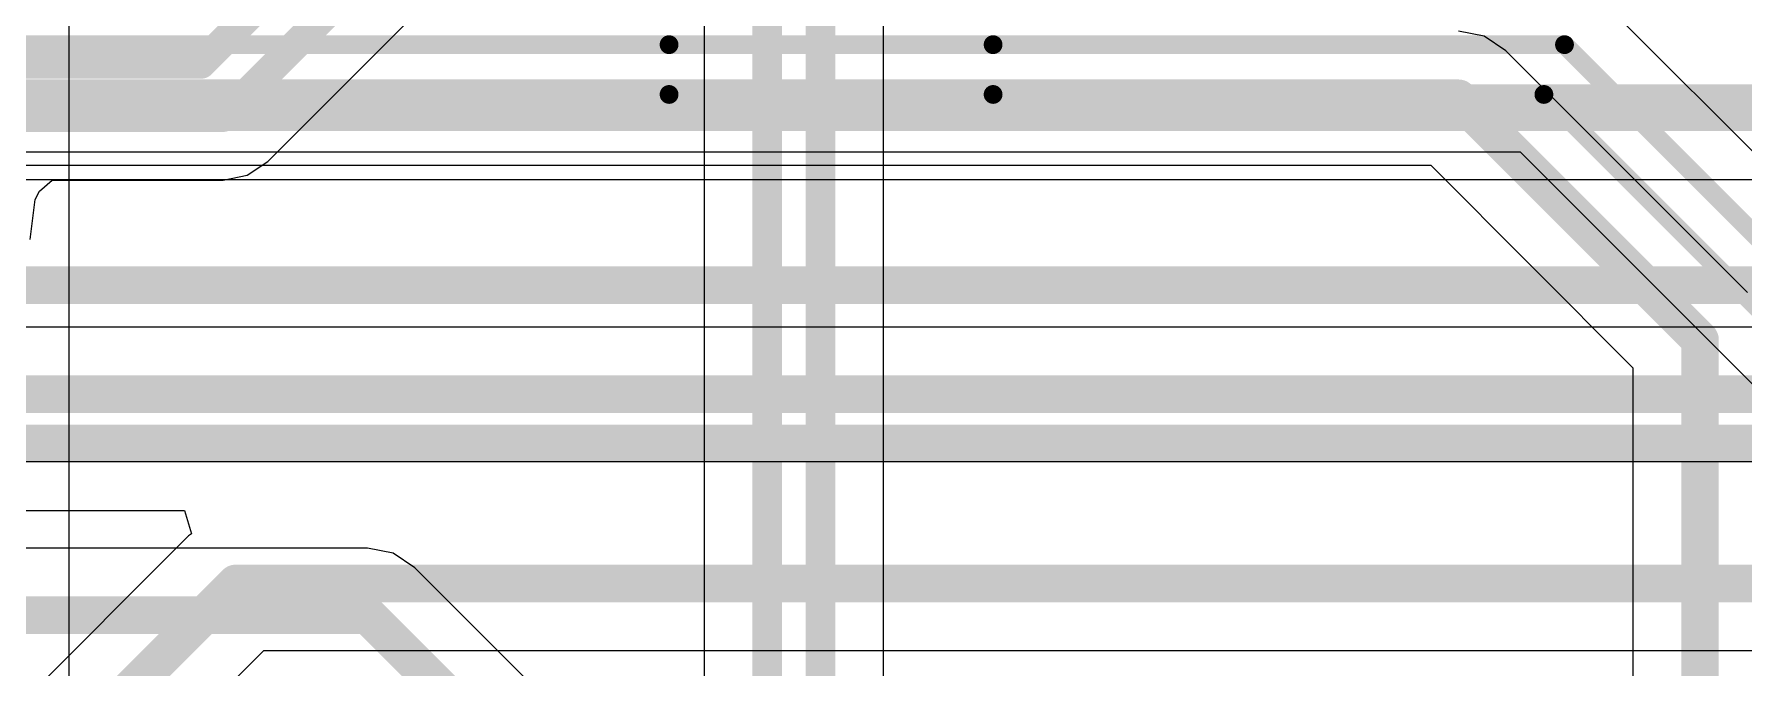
# Model space of a CAD drawing. Header units: inches. Extents: x 0 to 208, y 0 to 213.
# Drawn here: x 2.8648 to 3.2287, y 3.2118 to 3.3466 of the extents above; entities that cross this region are included whole.
import ezdxf

# ---------------------------------------------------------------- set-up
doc = ezdxf.new("R2010")
doc.units = ezdxf.units.IN
doc.header["$MEASUREMENT"] = 0
for name, color, linetype in [('Bottom Layer', 5, 'Continuous'), ('L2_GND1', 16, 'Continuous'), ('L3_SIG1', 76, 'Continuous'), ('L5_GND2', 156, 'Continuous'), ('L6_SIG2', 130, 'Continuous'), ('Top Layer', 1, 'Continuous')]:
    doc.layers.add(name, color=color, linetype=linetype)

msp = doc.modelspace()

# ---------------------------------------------------------------- linework, layer by layer
at = {"layer": 'Bottom Layer'}
for p, q in [((3.04562, 3.15119), (3.04562, 3.4601)), ((3.00744, 3.42137), (3.00744, 3.16145)), ((2.91451, 3.31951), (2.96461, 3.3696)), ((2.91016, 3.3166), (2.91451, 3.31951)), ((2.86594, 3.31322), (2.8686, 3.31558)), ((2.8686, 3.31558), (2.90502, 3.31558)), ((2.90502, 3.31558), (2.91016, 3.3166)), ((2.90502, 3.31558), (2.90502, 3.31558)), ((2.86505, 3.31143), (2.86594, 3.31322)), ((2.86393, 3.30291), (2.86505, 3.31143)), ((2.86505, 3.31143), (2.86505, 3.31143)), ((2.93578, 3.23727), (2.69257, 3.23727)), ((2.94124, 3.23619), (2.93578, 3.23727)), ((2.93578, 3.23727), (2.93578, 3.23727)), ((2.94587, 3.23309), (2.94124, 3.23619)), ((2.97638, 3.20259), (2.94587, 3.23309))]:
    msp.add_line(p, q, dxfattribs=at)
for points in [[(3.02086, 3.15589, 0.00633, 0.00633, 0), (3.02086, 3.46985, 0.00633, 0.00633, 0)], [(3.03219, 3.15119, 0.00633, 0.00633, 0), (3.03219, 3.46956, 0.00633, 0.00633, 0)], [(2.90033, 3.34033, 0.00633, 0.00633, 0), (2.94083, 3.38083, 0.00633, 0.00633, 0)], [(2.90502, 3.329, 0.00633, 0.00633, 0), (2.95511, 3.37909, 0.00633, 0.00633, 0)], [(2.85977, 3.34033, 0.00633, 0.00633, 0), (2.8686, 3.34033, 0.00633, 0.00633, 0)], [(2.8686, 3.34033, 0.00633, 0.00633, 0), (2.90033, 3.34033, 0.00633, 0.00633, 0)], [(2.85977, 3.329, 0.00633, 0.00633, 0), (2.8686, 3.329, 0.00633, 0.00633, 0)], [(2.8686, 3.329, 0.00633, 0.00633, 0), (2.8686, 3.329, 0.00633, 0.00633, 0)], [(2.8686, 3.329, 0.00633, 0.00633, 0), (2.90502, 3.329, 0.00633, 0.00633, 0)], [(2.676, 3.223, 0.008, 0.008, 0), (2.93578, 3.223, 0.008, 0.008, 0)], [(2.93578, 3.223, 0.008, 0.008, 0), (2.978, 3.18078, 0.008, 0.008, 0)]]:
    msp.add_lwpolyline(points, format="xyseb", dxfattribs=at)
for points in [[(2.86702, 3.34033, 0.00316, 0.00316, 1), (2.87018, 3.34033, 0.00316, 0.00316, 1)], [(2.86702, 3.34033, 0.00316, 0.00316, 1), (2.87018, 3.34033, 0.00316, 0.00316, 1)], [(2.89875, 3.34033, 0.00316, 0.00316, 1), (2.90191, 3.34033, 0.00316, 0.00316, 1)], [(2.89875, 3.34033, 0.00316, 0.00316, 1), (2.90191, 3.34033, 0.00316, 0.00316, 1)], [(2.86702, 3.329, 0.00316, 0.00316, 1), (2.87018, 3.329, 0.00316, 0.00316, 1)], [(2.86702, 3.329, 0.00316, 0.00316, 1), (2.87018, 3.329, 0.00316, 0.00316, 1)], [(2.86702, 3.329, 0.00316, 0.00316, 1), (2.87018, 3.329, 0.00316, 0.00316, 1)], [(2.86702, 3.329, 0.00316, 0.00316, 1), (2.87018, 3.329, 0.00316, 0.00316, 1)], [(2.90344, 3.329, 0.00316, 0.00316, 1), (2.90661, 3.329, 0.00316, 0.00316, 1)], [(2.90344, 3.329, 0.00316, 0.00316, 1), (2.90661, 3.329, 0.00316, 0.00316, 1)], [(2.93378, 3.223, 0.004, 0.004, 1), (2.93778, 3.223, 0.004, 0.004, 1)], [(2.93378, 3.223, 0.004, 0.004, 1), (2.93778, 3.223, 0.004, 0.004, 1)]]:
    msp.add_lwpolyline(points, format="xyseb", close=True, dxfattribs=at)
at = {"layer": 'L2_GND1'}
for p, q in [((2.39382, 3.31573), (4.33409, 3.31573)), ((3.994, 3.28427), (2.61817, 3.28427)), ((2.613, 3.25573), (3.48415, 3.25573))]:
    msp.add_line(p, q, dxfattribs=at)
for points in [[(2.43119, 3.33, 0.008, 0.008, 0), (4.34, 3.33, 0.008, 0.008, 0)], [(2.68894, 3.27, 0.008, 0.008, 0), (3.994, 3.27, 0.008, 0.008, 0)]]:
    msp.add_lwpolyline(points, format="xyseb", dxfattribs=at)
at = {"layer": 'L3_SIG1'}
msp.add_line((2.87227, 2.92081), (2.87227, 3.47764), dxfattribs=at)
at = {"layer": 'L5_GND2'}
for p, q in [((3.3224, 3.2299), (3.19923, 3.35306)), ((1.93784, 3.32158), (3.18112, 3.32158)), ((3.18112, 3.32158), (3.28574, 3.21696))]:
    msp.add_line(p, q, dxfattribs=at)
for points in [[(1.94223, 3.34441, 0.004, 0.004, 0), (2.99996, 3.34441, 0.004, 0.004, 0)], [(2.99996, 3.34441, 0.004, 0.004, 0), (3.06894, 3.34441, 0.004, 0.004, 0)], [(3.06894, 3.34441, 0.004, 0.004, 0), (3.19058, 3.34441, 0.004, 0.004, 0)], [(3.19058, 3.34441, 0.004, 0.004, 0), (3.31375, 3.22124, 0.004, 0.004, 0)], [(1.93784, 3.33381, 0.004, 0.004, 0), (2.99996, 3.33381, 0.004, 0.004, 0)], [(2.99996, 3.33381, 0.004, 0.004, 0), (3.06894, 3.33381, 0.004, 0.004, 0)], [(3.06894, 3.33381, 0.004, 0.004, 0), (3.18619, 3.33381, 0.004, 0.004, 0)], [(3.18619, 3.33381, 0.004, 0.004, 0), (3.30315, 3.21685, 0.004, 0.004, 0)]]:
    msp.add_lwpolyline(points, format="xyseb", dxfattribs=at)
for points in [[(2.99896, 3.34441, 0.002, 0.002, 1), (3.00096, 3.34441, 0.002, 0.002, 1)], [(2.99896, 3.34441, 0.002, 0.002, 1), (3.00096, 3.34441, 0.002, 0.002, 1)], [(3.06794, 3.34441, 0.002, 0.002, 1), (3.06994, 3.34441, 0.002, 0.002, 1)], [(3.06794, 3.34441, 0.002, 0.002, 1), (3.06994, 3.34441, 0.002, 0.002, 1)], [(3.18958, 3.34441, 0.002, 0.002, 1), (3.19158, 3.34441, 0.002, 0.002, 1)], [(3.18958, 3.34441, 0.002, 0.002, 1), (3.19158, 3.34441, 0.002, 0.002, 1)], [(2.99896, 3.33381, 0.002, 0.002, 1), (3.00096, 3.33381, 0.002, 0.002, 1)], [(2.99896, 3.33381, 0.002, 0.002, 1), (3.00096, 3.33381, 0.002, 0.002, 1)], [(3.06794, 3.33381, 0.002, 0.002, 1), (3.06994, 3.33381, 0.002, 0.002, 1)], [(3.06794, 3.33381, 0.002, 0.002, 1), (3.06994, 3.33381, 0.002, 0.002, 1)], [(3.18519, 3.33381, 0.002, 0.002, 1), (3.18719, 3.33381, 0.002, 0.002, 1)], [(3.18519, 3.33381, 0.002, 0.002, 1), (3.18719, 3.33381, 0.002, 0.002, 1)]]:
    msp.add_lwpolyline(points, format="xyseb", close=True, dxfattribs=at)
at = {"layer": 'L6_SIG2'}
for p, q in [((2.69124, 3.2453), (2.89682, 3.2453)), ((2.89682, 3.2453), (2.89833, 3.2403)), ((2.89766, 3.23985), (2.69847, 3.04065)), ((2.89833, 3.2403), (2.89766, 3.23985)), ((2.89766, 3.23985), (2.89766, 3.23985)), ((2.60098, 2.90279), (2.91366, 3.21548)), ((2.91366, 3.21548), (3.28217, 3.21548))]:
    msp.add_line(p, q, dxfattribs=at)
for points in [[(2.12237, 3.332, 0.008, 0.008, 0), (4.40352, 3.332, 0.008, 0.008, 0)], [(2.66313, 3.29322, 0.008, 0.008, 0), (4.65268, 3.29322, 0.008, 0.008, 0)], [(2.40768, 3.25957, 0.008, 0.008, 0), (4.57788, 3.25957, 0.008, 0.008, 0)], [(2.549, 2.871, 0.008, 0.008, 0), (2.90775, 3.22975, 0.008, 0.008, 0)], [(2.90775, 3.22975, 0.008, 0.008, 0), (3.49151, 3.22975, 0.008, 0.008, 0)]]:
    msp.add_lwpolyline(points, format="xyseb", dxfattribs=at)
msp.add_lwpolyline([(2.90575, 3.22975, 0.004, 0.004, 1), (2.90975, 3.22975, 0.004, 0.004, 1)], format="xyseb", close=True, dxfattribs=at)
msp.add_lwpolyline([(2.90575, 3.22975, 0.004, 0.004, 1), (2.90975, 3.22975, 0.004, 0.004, 1)], format="xyseb", close=True, dxfattribs=at)
at = {"layer": 'Top Layer'}
for p, q in [((3.17346, 3.34619), (3.168, 3.34727)), ((3.17809, 3.34309), (3.17346, 3.34619)), ((3.22952, 3.29167), (3.17809, 3.34309)), ((2.18038, 3.31873), (3.16209, 3.31873)), ((3.16209, 3.31873), (3.20515, 3.27566)), ((3.20515, 3.27566), (3.20515, 3.17638))]:
    msp.add_line(p, q, dxfattribs=at)
for points in [[(2.146, 3.333, 0.008, 0.008, 0), (3.168, 3.333, 0.008, 0.008, 0)], [(3.168, 3.333, 0.008, 0.008, 0), (3.21943, 3.28157, 0.008, 0.008, 0)], [(3.21943, 3.12743, 0.008, 0.008, 0), (3.21943, 3.28157, 0.008, 0.008, 0)]]:
    msp.add_lwpolyline(points, format="xyseb", dxfattribs=at)
for points in [[(3.166, 3.333, 0.004, 0.004, 1), (3.17, 3.333, 0.004, 0.004, 1)], [(3.166, 3.333, 0.004, 0.004, 1), (3.17, 3.333, 0.004, 0.004, 1)], [(3.21743, 3.28157, 0.004, 0.004, 1), (3.22143, 3.28157, 0.004, 0.004, 1)], [(3.21743, 3.28157, 0.004, 0.004, 1), (3.22143, 3.28157, 0.004, 0.004, 1)]]:
    msp.add_lwpolyline(points, format="xyseb", close=True, dxfattribs=at)

doc.saveas('drawing.dxf')
